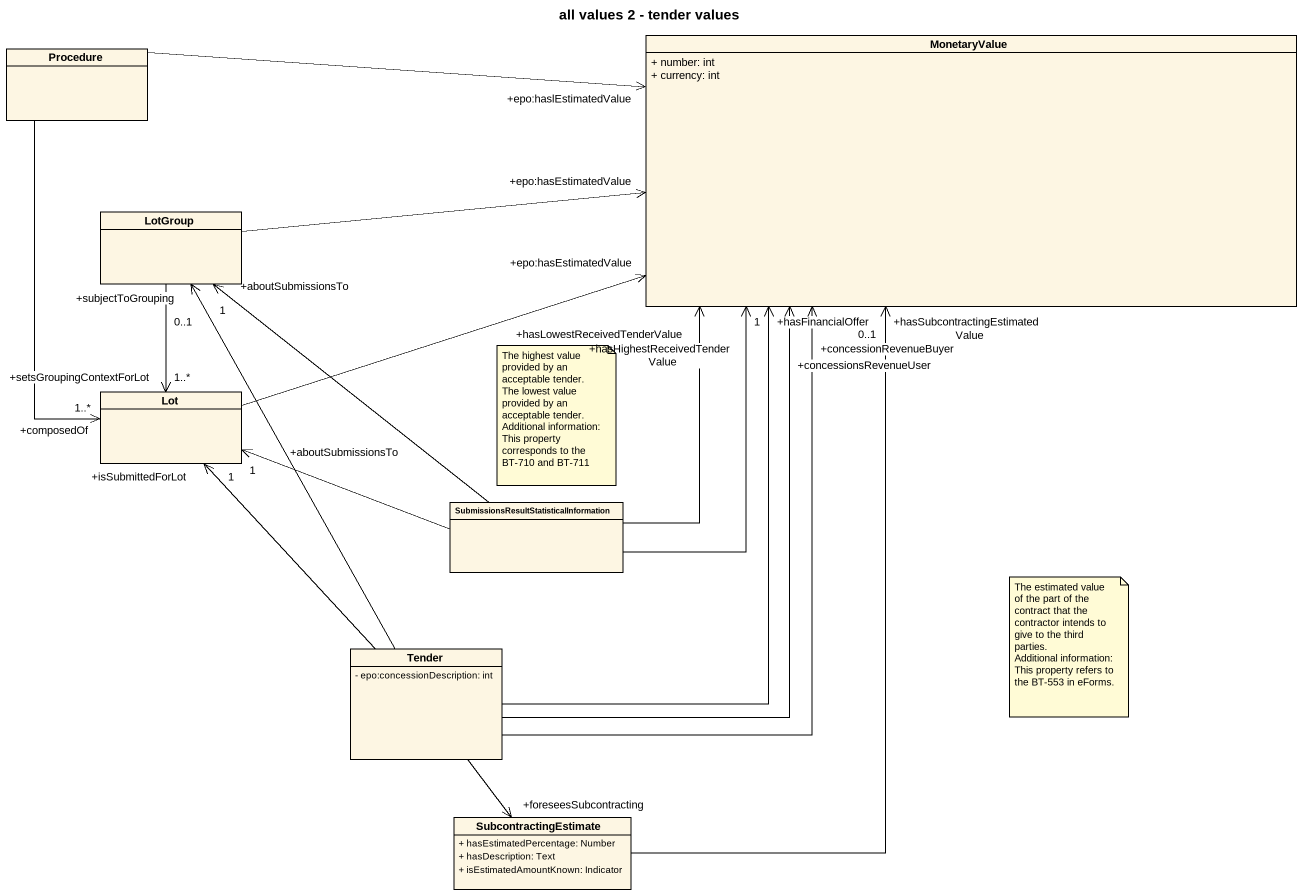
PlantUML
@startuml
title all values 2 - tender values
hide circle
hide empty members
skinparam classAttributeIconSize 0
class MonetaryValue {
  + number: int
  + currency: int
}
class Procedure
class LotGroup
class Lot
class "SubmissionsResultStatisticalInformation" as SubmissionsResultStatistical
class Tender {
  - epo:concessionDescription: int
}
class SubcontractingEstimate {
  + hasEstimatedPercentage: Number
  + hasDescription: Text
  + isEstimatedAmountKnown: Indicator
}
Procedure -right-> "+epo:haslEstimatedValue" MonetaryValue
Procedure --> "+composedOf\n1..*" Lot
LotGroup -right-> "+epo:hasEstimatedValue" MonetaryValue
LotGroup --> "+setsGroupingContextForLot\n1..*" Lot
Lot -right-> "+epo:hasEstimatedValue" MonetaryValue
SubmissionsResultStatistical -up-> "+hasLowestReceivedTenderValue" MonetaryValue
SubmissionsResultStatistical -up-> "+hasHighestReceivedTenderValue" MonetaryValue
SubmissionsResultStatistical -up-> "+aboutSubmissionsTo\n1" LotGroup
SubmissionsResultStatistical -left-> "+aboutSubmissionsTo\n1" Lot
Tender -up-> "+hasFinancialOffer\n1" MonetaryValue
Tender -up-> "+concessionRevenueBuyer" MonetaryValue
Tender -up-> "+concessionsRevenueUser" MonetaryValue
Tender -up-> "+subjectToGrouping\n0..1" LotGroup
Tender -up-> "+isSubmittedForLot\n1" Lot
Tender --> "+foreseesSubcontracting" SubcontractingEstimate
SubcontractingEstimate -up-> "+hasSubcontractingEstimatedValue\n0..1" MonetaryValue
note as N1
  The highest value provided by an acceptable tender.
  The lowest value provided by an acceptable tender.
  Additional information:
  This property corresponds to the BT-710 and BT-711
end note
note as N2
  The estimated value of the part of the contract that the contractor intends to give to the third parties.
  Additional information:
  This property refers to the BT-553 in eForms.
end note
@enduml
